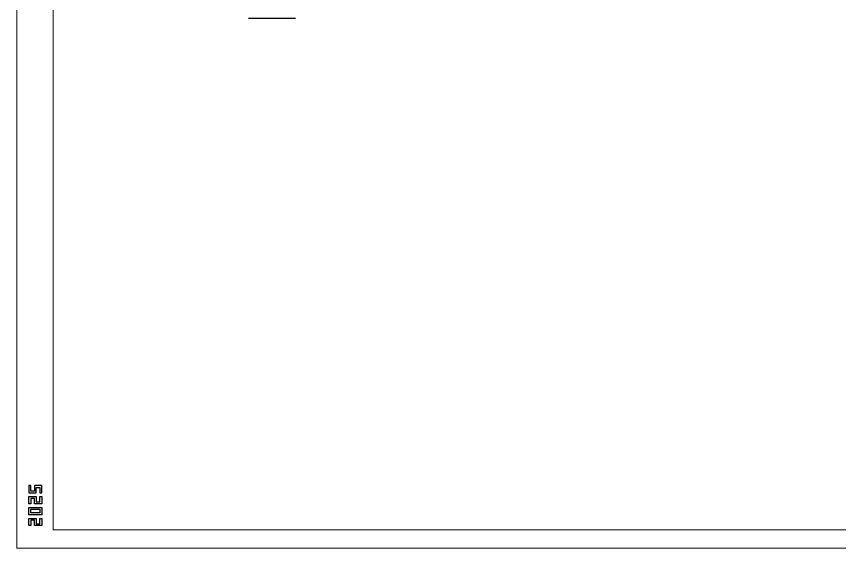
# Model space of a CAD drawing. Extents: x -40548 to 155442, y 5688 to 67136.
# Drawn here: x 138612 to 147671, y 10647 to 16504 of the extents above; entities that cross this region are included whole.
import ezdxf
from ezdxf.enums import TextEntityAlignment as Align

# ---------------------------------------------------------------- set-up
doc = ezdxf.new("R2010")
doc.units = 0
doc.header["$LTSCALE"] = 1000
doc.layers.get('DEFPOINTS').update_dxf_attribs({"color": 200})
doc.layers.add('0-cxFrame', color=155, linetype='Continuous')
doc.layers.add('DIM_SYMB', color=3, linetype='Continuous')
doc.layers.add('0-cxText', color=131, linetype='Continuous', lineweight=25)
doc.styles.add('cx_tuming', font='simhei.ttf')
doc.styles.add('cx_tuqian1', font='')
doc.styles.add('黑体', font='', dxfattribs={"width": 0.9})
doc.styles.get('cx_tuqian1').set_extended_font_data('SimSun')
doc.styles.get('黑体').set_extended_font_data('冬青黑体简体中文 W3')

# ---------------------------------------------------------------- blocks, each defined once
blk = doc.blocks.new('TK22.A1 L(Dragon)')
at = {"layer": '0-cxFrame', "color": 7, "const_width": 0.5}
blk.add_lwpolyline([(0, 0), (-841, 0), (-841, 594), (0, 594)], close=True, dxfattribs=at)
at = {"layer": '0-cxFrame', "const_width": 0.5}
blk.add_lwpolyline([(-80, 10), (-821, 10), (-821, 584), (-80, 584)], close=True, dxfattribs=at)
at = {"layer": 'DEFPOINTS', "color": 2}
for points in [[(-833.37, 34.37), (-834.37, 34.37), (-834.37, 30.37), (-830.37, 30.37), (-830.37, 33.37), (-828.37, 33.37), (-828.37, 30.37), (-827.37, 30.37), (-827.37, 34.37), (-831.37, 34.37), (-831.37, 31.37), (-833.37, 31.37), (-833.37, 34.37)], [(-833.37, 24.37), (-834.37, 24.37), (-834.37, 28.37), (-830.37, 28.37), (-830.37, 25.37), (-828.37, 25.37), (-828.37, 28.37), (-827.37, 28.37), (-827.37, 24.37), (-831.37, 24.37), (-831.37, 27.37), (-833.37, 27.37), (-833.37, 24.37)], [(-833.37, 12.37), (-834.37, 12.37), (-834.37, 16.37), (-830.37, 16.37), (-830.37, 13.37), (-828.37, 13.37), (-828.37, 16.37), (-827.37, 16.37), (-827.37, 12.37), (-831.37, 12.37), (-831.37, 15.37), (-833.37, 15.37), (-833.37, 12.37)]]:
    blk.add_lwpolyline(points, dxfattribs=at)
for points in [[(-834.37, 18.37), (-834.37, 22.37), (-827.37, 22.37), (-827.37, 18.37)], [(-833.37, 19.37), (-833.37, 21.37), (-828.37, 21.37), (-828.37, 19.37)]]:
    blk.add_lwpolyline(points, close=True, dxfattribs=at)
at = {"style": '黑体', "flags": 4}
blk.add_attdef('图幅', text='', height=3.3, dxfattribs=at).set_placement((-40, 3), align=Align.RIGHT)
at = {"layer": '0-cxText', "flags": 4}
for tag, height, style, p in [('建设单位', 3.5, 'cx_tuming', (-45, 240)), ('项目名称', 3.5, 'cx_tuming', (-45, 210)), ('子项名称', 3.5, 'cx_tuming', (-45, 180)), ('工程编号', 3.3, 'cx_tuqian1', (-35, 165)), ('图名1', 3.5, 'cx_tuming', (-45, 87)), ('图名2', 3.5, 'cx_tuming', (-45, 79)), ('图名3', 3.5, 'cx_tuming', (-45, 71)), ('出图日期', 3.3, 'cx_tuqian1', (-39, 60)), ('专业', 3.3, 'cx_tuqian1', (-55, 52)), ('图号', 3.3, 'cx_tuqian1', (-55, 44)), ('版次', 3.3, 'cx_tuqian1', (-20, 44))]:
    blk.add_attdef(tag, text='', height=height, dxfattribs=dict(at, style=style)).set_placement(p, align=Align.MIDDLE)
at = {"layer": 'DEFPOINTS', "color": 6, "flags": 4}
for tag, height, style, p in [('tufu', 3.3, '黑体', (-12, 12)), ('dwfname', 4, 'cx_tuqian1', (-80, 3))]:
    blk.add_attdef(tag, text='', height=height, dxfattribs=dict(at, style=style)).set_placement(p, align=Align.RIGHT)

msp = doc.modelspace()

# ---------------------------------------------------------------- linework, layer by layer
at = {"layer": 'DIM_SYMB', "const_width": 14}
msp.add_lwpolyline([(141164.4, 16483), (141684.7, 16483)], dxfattribs=at)

# ---------------------------------------------------------------- block references
at = {"layer": '0-cxFrame', "xscale": 20, "yscale": 20, "zscale": 20}
msp.add_blockref('TK22.A1 L(Dragon)', (155436.7, 10651.8), dxfattribs=at)

doc.saveas('drawing.dxf')
